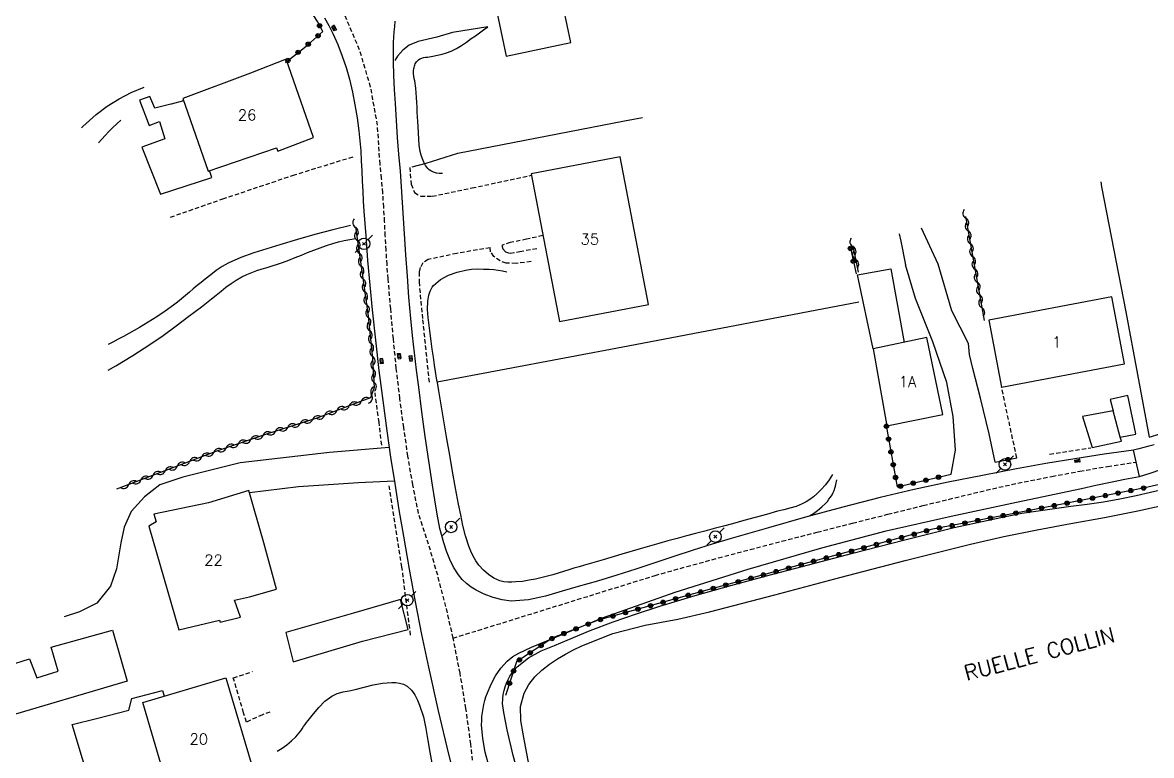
# Model space of a CAD drawing. Header units: millimetres. Extents: x 176000 to 177001, y 163000 to 164001.
# Drawn here: x 176596.7 to 176726.9, y 163298.6 to 163383.1 of the extents above; entities that cross this region are included whole.
import ezdxf
from ezdxf.enums import TextEntityAlignment as Align

# ---------------------------------------------------------------- set-up
doc = ezdxf.new("R2010")
doc.units = ezdxf.units.MM
doc.linetypes.add('DASHED', pattern=[0.75, 0.5, -0.25])
doc.layers.get('0').update_dxf_attribs({"linetype": 'CONTINUOUS'})
for name, color, linetype in [('W0001', 6, 'DASHED'), ('W0008', 7, 'CONTINUOUS'), ('W0014', 7, 'CONTINUOUS'), ('W0017', 7, 'CONTINUOUS'), ('W0071', 7, 'CONTINUOUS'), ('W0101', 7, 'CONTINUOUS'), ('W0104', 1, 'CONTINUOUS'), ('W0112', 1, 'DASHED'), ('W0211', 2, 'CONTINUOUS'), ('W0214', 2, 'CONTINUOUS'), ('W0300', 7, 'CONTINUOUS'), ('W0310', 3, 'CONTINUOUS'), ('W0323', 7, 'CONTINUOUS'), ('W0330', 7, 'CONTINUOUS'), ('W0401', 7, 'CONTINUOUS'), ('W0473', 7, 'CONTINUOUS'), ('W0989', 7, 'CONTINUOUS'), ('W0991', 7, 'CONTINUOUS')]:
    doc.layers.add(name, color=color, linetype=linetype)
doc.styles.get("Standard").update_dxf_attribs({"font": 'romans.shx', "width": 0.85})

# ---------------------------------------------------------------- blocks, each defined once
blk = doc.blocks.new('T473')
for p, q in [((-0.166667, 0.166667), (0.166667, -0.166667)), ((-0.166667, -0.166667), (0.166667, 0.166667)), ((0.500001, 0.500001), (1.000002, 1.000002)), ((-1.000002, -1.000002), (-0.500001, -0.500001))]:
    blk.add_line(p, q)
blk.add_ellipse((0, 0), major_axis=(0.471405, 0.471405), ratio=1, start_param=5.4977871438, end_param=11.780972451)
blk = doc.blocks.new('T401')
for p, q in [((-0.3, 0.3), (0, 0.3)), ((-0.3, -0.25), (-0.3, 0.3)), ((-0.3, 0.15), (0, 0.15)), ((-0.3, 0), (0, 0)), ((0, 0.3), (0, -0.25)), ((-0.3, -0.15), (0, -0.15)), ((-0.3, -0.25), (-0.3, -0.3)), ((-0.3, -0.3), (0, -0.3)), ((0, -0.3), (0, -0.25))]:
    blk.add_line(p, q)
blk = doc.blocks.new('t310o')
at = {"color": 0, "linetype": 'Continuous'}
for centre, start, end in [((-0.5, 0.38), 216.8699, 323.1304), ((0.5, -0.37), 36.8699, 143.1303)]:
    blk.add_arc(centre, 0.625, start, end, dxfattribs=at)
blk = doc.blocks.new('t323o')
at = {"color": 0, "linetype": 'Continuous'}
for radius in [0.25, 0.15]:
    blk.add_circle((0, 0), radius, dxfattribs=at)

msp = doc.modelspace()

# ---------------------------------------------------------------- linework, layer by layer
at = {"layer": 'W0001'}
for points in [[(176646.34, 163312.11), (176645.51, 163315.75), (176644.56, 163319.36), (176643.51, 163322.94), (176642.35, 163326.49), (176641.69, 163329.79), (176641.13, 163333.11), (176640.64, 163336.43), (176640.2, 163339.76), (176639.79, 163343.21), (176639.45, 163346.65), (176639.14, 163350.1), (176638.85, 163353.56), (176638.72, 163355.21), (176638.62, 163356.87), (176638.52, 163358.52), (176638.44, 163360.18), (176638.34, 163361.84), (176638.23, 163363.49), (176638.09, 163365.15), (176637.91, 163366.8), (176637.62, 163371.28), (176636.83, 163375.69), (176635.55, 163379.99), (176633.79, 163384.11)], [(176646.34, 163312.11), (176669.63, 163319.34), (176673.28, 163320.37), (176676.94, 163321.36), (176680.6, 163322.33), (176684.27, 163323.29), (176688.34, 163324.34), (176692.41, 163325.38), (176696.49, 163326.4), (176700.57, 163327.41), (176703.47, 163328.12), (176706.37, 163328.83), (176709.28, 163329.51), (176712.2, 163330.14), (176715.4, 163330.77), (176718.61, 163331.37), (176721.82, 163331.92), (176725.05, 163332.42)], [(176648.81, 163295.77), (176648.38, 163299.88), (176647.82, 163303.98), (176647.14, 163308.06), (176646.34, 163312.11)]]:
    msp.add_lwpolyline(points, dxfattribs=at)
at = {"layer": 'W0008'}
for points in [[(176631.49, 163383.68), (176632.01, 163382.79), (176632.48, 163381.87), (176633.05, 163380.59), (176633.55, 163379.27), (176633.99, 163377.94), (176634.38, 163376.59), (176634.73, 163375.12), (176635.02, 163373.64), (176635.26, 163372.15), (176635.46, 163370.65), (176635.58, 163369.49), (176635.68, 163368.34), (176635.75, 163367.18), (176635.81, 163366.01), (176635.86, 163364.85), (176635.91, 163363.69), (176635.97, 163362.53), (176636.04, 163361.38), (176636.26, 163358.52), (176636.48, 163355.67), (176636.73, 163352.82), (176637, 163349.97), (176637.37, 163346.48), (176637.78, 163343), (176638.22, 163339.51), (176638.68, 163336.03), (176639.13, 163332.99), (176639.6, 163329.95), (176640.09, 163326.91), (176640.61, 163323.87), (176641.28, 163320.08), (176641.98, 163316.3), (176642.71, 163312.52), (176643.5, 163308.75), (176644.62, 163303.72), (176645.82, 163298.72), (176647.06, 163293.72)], [(176640.27, 163365.98), (176640.09, 163367.94), (176639.94, 163369.89), (176639.8, 163371.85), (176639.68, 163373.8), (176639.59, 163375.41), (176639.51, 163377.01), (176639.46, 163378.62), (176639.46, 163380.23), (176639.48, 163380.84), (176639.51, 163381.45), (176639.55, 163382.06), (176639.6, 163382.67), (176639.65, 163383.28)], [(176724.82, 163333.79), (176721.43, 163333.32), (176718.06, 163332.81), (176714.69, 163332.25), (176711.32, 163331.64), (176707.38, 163330.89), (176703.44, 163330.09), (176699.52, 163329.24), (176695.61, 163328.32), (176691.29, 163327.23), (176686.99, 163326.07), (176682.7, 163324.85), (176678.42, 163323.61), (176676.21, 163322.94), (176674.01, 163322.24), (176671.81, 163321.51), (176669.62, 163320.78), (176667.42, 163320.06), (176665.22, 163319.36), (176663, 163318.69), (176660.78, 163318.08), (176658.91, 163317.53), (176657.01, 163316.95), (176655.05, 163316.51), (176653.05, 163316.39), (176651.98, 163316.52), (176650.94, 163316.78), (176649.94, 163317.17), (176648.99, 163317.64), (176648.42, 163318), (176647.89, 163318.42), (176647.4, 163318.89), (176646.96, 163319.41), (176646.4, 163320.28), (176645.95, 163321.2), (176645.58, 163322.16), (176645.25, 163323.12), (176644.81, 163324.76), (176644.49, 163326.42), (176644.24, 163328.08), (176643.98, 163329.74), (176643.54, 163332.56), (176643.12, 163335.39), (176642.74, 163338.22), (176642.4, 163341.05)], [(176725.49, 163330.77), (176724.82, 163333.79)], [(176650.44, 163297.42), (176650.05, 163298.96), (176649.75, 163300.52), (176649.63, 163302.11), (176649.64, 163302.58), (176649.67, 163303.05), (176649.72, 163303.52), (176649.79, 163303.98), (176649.88, 163304.44), (176650, 163304.9), (176650.13, 163305.35), (176650.29, 163305.79), (176650.72, 163306.79), (176651.23, 163307.75), (176651.84, 163308.65), (176652.58, 163309.46), (176653.21, 163309.98), (176653.92, 163310.38), (176654.65, 163310.73), (176655.38, 163311.05), (176663.57, 163314.45), (176671.93, 163317.4), (176680.37, 163320.05), (176688.86, 163322.53), (176696.29, 163324.48), (176703.78, 163326.19), (176711.3, 163327.78), (176718.8, 163329.38), (176720.47, 163329.74), (176722.14, 163330.09), (176723.82, 163330.44), (176725.49, 163330.77)]]:
    msp.add_lwpolyline(points, dxfattribs=at)
at = {"layer": 'W0014'}
msp.add_lwpolyline([(176642.4, 163341.05), (176642.13, 163343.03), (176641.88, 163345.02), (176641.65, 163347.01), (176641.45, 163348.99), (176641.24, 163351.44), (176641.06, 163353.88), (176640.9, 163356.32), (176640.74, 163358.77), (176640.62, 163360.57), (176640.5, 163362.37), (176640.38, 163364.18), (176640.27, 163365.98)], dxfattribs=at)
at = {"layer": 'W0017'}
for points in [[(176650.33, 163382.64), (176646.28, 163381.97), (176644.48, 163381.45), (176642.3, 163380.94), (176641.26, 163380.52), (176640.54, 163379.96), (176639.91, 163379.25), (176639.63, 163378.74)], [(176705.78, 163346.11), (176703.86, 163349.87), (176702.3, 163355.24), (176700.35, 163359.43)], [(176697.78, 163358.77), (176697.96, 163357.92), (176698.52, 163355.2)], [(176703.79, 163331.04), (176704.28, 163333.78), (176704, 163337.67), (176703.28, 163341.59), (176701.65, 163346.29), (176699.67, 163351.29), (176698.52, 163355.2)], [(176708.86, 163332.41), (176708.15, 163335.67), (176707.16, 163339.8), (176706.29, 163343.21), (176705.88, 163344.85), (176705.78, 163346.11)], [(176638.96, 163334.12), (176632.09, 163333.52), (176621.77, 163332.33), (176615.18, 163330.69), (176612.52, 163329.8), (176610.74, 163328.42), (176609.22, 163326.71), (176608.39, 163324.93), (176608, 163323.09), (176607.5, 163320.11), (176606.81, 163318.12), (176605.24, 163316.16), (176603.25, 163315.15), (176601.5, 163314.55)], [(176622.84, 163328.93), (176628.52, 163329.61), (176635.43, 163330.06), (176639.55, 163330.25)]]:
    msp.add_lwpolyline(points, dxfattribs=at)
at = {"layer": 'W0071'}
for points in [[(176727.18, 163334.41), (176726.59, 163334.25), (176726, 163334.09), (176725.41, 163333.94), (176724.82, 163333.79)], [(176725.49, 163330.77), (176726.74, 163331.16), (176727.98, 163331.57)]]:
    msp.add_lwpolyline(points, dxfattribs=at)
at = {"layer": 'W0101'}
for points in [[(176650.35, 163389.32), (176652.47, 163379.25), (176659.91, 163380.82), (176657.79, 163390.89)], [(176618.08, 163366), (176625.98, 163368.67), (176625.96, 163368.67), (176626.11, 163368.3), (176630.24, 163369.89), (176627.07, 163378.93), (176622.98, 163377.31), (176615.15, 163374.36)], [(176655.34, 163365.69), (176658.62, 163348.64), (176668.87, 163350.61), (176665.59, 163367.66)], [(176709.6, 163341.07), (176723.77, 163343.75), (176722.31, 163351.48), (176708.14, 163348.8)], [(176696.35, 163336.61), (176702.83, 163337.91), (176700.99, 163346.78), (176694.77, 163345.48)], [(176614.71, 163313.05), (176619.41, 163314.17), (176619.49, 163313.96), (176621.81, 163314.52), (176621.13, 163316.48), (176622.87, 163316.88), (176625.98, 163317.76), (176624.5, 163323.1), (176622.78, 163329.15), (176618.13, 163327.71), (176611.84, 163326.43), (176612.1, 163325.53), (176611.23, 163325.04)], [(176613.88, 163293.41), (176610.54, 163304.67), (176620.13, 163307.51), (176623.47, 163296.26)]]:
    msp.add_lwpolyline(points, close=True, dxfattribs=at)
at = {"layer": 'W0104'}
for points in [[(176615.24, 163374.1), (176613.81, 163373.72), (176613.8, 163373.73), (176611.93, 163373.25), (176611.37, 163374.61), (176610.18, 163374.2), (176611.27, 163371.25), (176612.49, 163371.72), (176613.08, 163369.73), (176610.43, 163368.77), (176612.61, 163363.32), (176618.51, 163365.27), (176618.25, 163366.06)], [(176694.79, 163345.48), (176692.97, 163354.01), (176696.82, 163354.72), (176698.35, 163346.23)], [(176725.08, 163335.67), (176724.16, 163340.11), (176722.12, 163339.64), (176722.46, 163338.35), (176718.91, 163337.67), (176720.05, 163334.09)], [(176723.29, 163335.28), (176722.46, 163338.35)], [(176720.05, 163334.09), (176723.41, 163334.82), (176723.29, 163335.28), (176725.07, 163335.66)], [(176613.88, 163293.41), (176611.8, 163292.82), (176610.86, 163296.06), (176608.48, 163295.49), (176607.7, 163294.76), (176604.78, 163294.21), (176602.4, 163302.16), (176605.23, 163302.85), (176608.94, 163303.79), (176609.3, 163305.13), (176612.82, 163306.08), (176613.03, 163305.4)]]:
    msp.add_lwpolyline(points, dxfattribs=at)
for points in [[(176640.29, 163316.57), (176634.84, 163314.98), (176627.05, 163312.74), (176627.89, 163309.39), (176635.87, 163311.77), (176641.16, 163313.11)], [(176608.76, 163307.14), (176594.18, 163302.83), (176592.41, 163302.24), (176591.53, 163304.91), (176593.46, 163305.49), (176593.45, 163305.49), (176592.6, 163308.18), (176597.47, 163309.71), (176598.33, 163307.51), (176600.78, 163308.3), (176599.98, 163311.07), (176607.07, 163313.02)]]:
    msp.add_lwpolyline(points, close=True, dxfattribs=at)
at = {"layer": 'W0112'}
for points in [[(176634.76, 163367.61), (176628.02, 163365.53), (176619.85, 163362.79), (176613.57, 163360.6)], [(176641.34, 163366.42), (176641.49, 163364.5), (176641.89, 163363.52), (176642.6, 163363.1), (176643.92, 163363.09), (176648.52, 163364.05), (176655.39, 163365.52)], [(176656.68, 163358.56), (176654.82, 163358.13), (176652.92, 163357.76), (176651.94, 163357.42), (176652.06, 163357.01), (176652.37, 163356.7), (176652.91, 163356.51), (176654.02, 163356.73), (176655.98, 163357.06)], [(176650.62, 163357.16), (176646.75, 163356.5), (176643.48, 163355.79), (176642.86, 163355.4), (176642.55, 163354.87), (176642.41, 163354.33), (176642.41, 163353.21), (176642.82, 163348.84), (176643.56, 163341.64)], [(176655.33, 163355.56), (176653.61, 163355.35), (176652.47, 163355.36), (176651.76, 163355.64), (176651.03, 163356.16), (176650.67, 163356.69), (176650.61, 163357.17)], [(176711.34, 163332.92), (176709.6, 163341.07)], [(176638.11, 163334.38), (176637.8, 163337), (176637.34, 163340.41)], [(176715.14, 163333.33), (176719.89, 163334.08)], [(176641.43, 163312.46), (176640.44, 163320.31), (176638.95, 163329.84)], [(176625.22, 163303.56), (176624.34, 163303.26), (176622.5, 163302.42), (176622.18, 163303.5), (176620.99, 163307.54), (176621.01, 163307.52), (176623.22, 163308.25)]]:
    msp.add_lwpolyline(points, dxfattribs=at)
at = {"layer": 'W0211'}
for points in [[(176645.1, 163365.71), (176644.75, 163365.71), (176644.41, 163365.77), (176644.08, 163365.87), (176643.77, 163366.02), (176643.59, 163366.14), (176643.43, 163366.29), (176643.29, 163366.46), (176643.17, 163366.63), (176642.96, 163367.01), (176642.79, 163367.42), (176642.66, 163367.83), (176642.55, 163368.25), (176642.42, 163368.97), (176642.37, 163369.7), (176642.34, 163370.43), (176642.3, 163371.15), (176642.27, 163371.71), (176642.23, 163372.26), (176642.21, 163372.81), (176642.18, 163373.36), (176642.15, 163373.91), (176642.12, 163374.47), (176642.09, 163375.02), (176642.05, 163375.57), (176642.01, 163375.85), (176641.97, 163376.13), (176641.91, 163376.4), (176641.86, 163376.68), (176641.82, 163376.96), (176641.79, 163377.25), (176641.79, 163377.54), (176641.82, 163377.83), (176641.85, 163377.96), (176641.89, 163378.1), (176641.93, 163378.23), (176641.98, 163378.36), (176642.05, 163378.49), (176642.13, 163378.61), (176642.22, 163378.72), (176642.33, 163378.82), (176642.52, 163378.95), (176642.73, 163379.04), (176642.94, 163379.1), (176643.16, 163379.13), (176643.38, 163379.16), (176643.59, 163379.18), (176643.8, 163379.21), (176644.01, 163379.26), (176644.53, 163379.38), (176645.06, 163379.5), (176645.59, 163379.64), (176646.1, 163379.83), (176646.72, 163380.14), (176647.3, 163380.5), (176647.87, 163380.89), (176648.43, 163381.28), (176648.91, 163381.61), (176649.39, 163381.94), (176649.86, 163382.29), (176650.33, 163382.64)], [(176605.45, 163369.26), (176606.21, 163370.11), (176606.64, 163370.57), (176607.09, 163371.02), (176607.55, 163371.45), (176608.02, 163371.87)], [(176606.55, 163343.01), (176607.44, 163343.52), (176609.42, 163344.73), (176611.37, 163345.99), (176612.89, 163347.03), (176614.38, 163348.13), (176615.85, 163349.24), (176617.32, 163350.35), (176617.9, 163350.78), (176618.46, 163351.24), (176619.02, 163351.69), (176619.57, 163352.15), (176620.14, 163352.6), (176620.73, 163353.03), (176621.33, 163353.43), (176621.96, 163353.79), (176622.53, 163354.07), (176623.11, 163354.31), (176623.7, 163354.52), (176624.3, 163354.71), (176624.9, 163354.89), (176625.49, 163355.07), (176626.09, 163355.25), (176626.68, 163355.46), (176627.4, 163355.73), (176628.12, 163356.02), (176628.84, 163356.31), (176629.56, 163356.6), (176630.28, 163356.89), (176631, 163357.16), (176631.73, 163357.42), (176632.47, 163357.65), (176633.12, 163357.83), (176633.77, 163357.99), (176634.43, 163358.12), (176635.1, 163358.23)], [(176690.1, 163330.97), (176689.71, 163330.37), (176689.27, 163329.8), (176688.8, 163329.26), (176688.29, 163328.76), (176687.9, 163328.42), (176687.48, 163328.11), (176687.04, 163327.83), (176686.58, 163327.59), (176685.9, 163327.31), (176685.19, 163327.11), (176684.48, 163326.93), (176683.77, 163326.74), (176682.48, 163326.37), (176681.18, 163326.02), (176679.87, 163325.67), (176678.57, 163325.31), (176677.51, 163325.03), (176676.44, 163324.74), (176675.38, 163324.46), (176674.31, 163324.18), (176673.25, 163323.9), (176672.18, 163323.61), (176671.12, 163323.32), (176670.06, 163323.03), (176667.91, 163322.42), (176665.78, 163321.79), (176663.64, 163321.16), (176661.5, 163320.54), (176660.89, 163320.35), (176660.28, 163320.17), (176659.67, 163319.97), (176659.06, 163319.78), (176658.45, 163319.6), (176657.84, 163319.42), (176657.22, 163319.25), (176656.6, 163319.1), (176655.85, 163318.93), (176655.1, 163318.78), (176654.34, 163318.66), (176653.57, 163318.6), (176653.12, 163318.57), (176652.66, 163318.56), (176652.19, 163318.59), (176651.74, 163318.71), (176651.04, 163319.03), (176650.41, 163319.46), (176649.83, 163319.96), (176649.32, 163320.51), (176648.95, 163321.02), (176648.64, 163321.57), (176648.39, 163322.13), (176648.17, 163322.71), (176647.77, 163323.9), (176647.47, 163325.11), (176647.22, 163326.33), (176646.97, 163327.55), (176646.6, 163329.43), (176646.27, 163331.32), (176645.95, 163333.22), (176645.63, 163335.11), (176645.39, 163336.49), (176645.16, 163337.87), (176644.92, 163339.25), (176644.69, 163340.63), (176644.56, 163341.37), (176644.43, 163342.12), (176644.31, 163342.86), (176644.19, 163343.61), (176644.06, 163344.52), (176643.92, 163345.44), (176643.8, 163346.36), (176643.7, 163347.27), (176643.58, 163348.18), (176643.45, 163349.1), (176643.37, 163350.03), (176643.42, 163350.97), (176643.46, 163351.21), (176643.5, 163351.45), (176643.54, 163351.69), (176643.61, 163351.92), (176643.69, 163352.16), (176643.79, 163352.39), (176643.92, 163352.61), (176644.08, 163352.81), (176644.88, 163353.5), (176645.81, 163353.99), (176646.79, 163354.32), (176647.76, 163354.58), (176648.45, 163354.69), (176649.14, 163354.72), (176649.83, 163354.7), (176650.51, 163354.67), (176651.02, 163354.63), (176651.52, 163354.57), (176652.02, 163354.49), (176652.52, 163354.39)], [(176653.54, 163297.6), (176653.27, 163298.58), (176653.02, 163299.56), (176652.79, 163300.54), (176652.59, 163301.53), (176652.38, 163302.52), (176652.17, 163303.53), (176652.05, 163304.57), (176652.12, 163305.61), (176652.22, 163306.06), (176652.34, 163306.49), (176652.5, 163306.91), (176652.68, 163307.33), (176652.9, 163307.72), (176653.14, 163308.1), (176653.42, 163308.46), (176653.72, 163308.8), (176655.02, 163309.85), (176656.5, 163310.64), (176658.02, 163311.26), (176659.51, 163311.88), (176662.13, 163312.99), (176664.8, 163313.98), (176667.49, 163314.91), (176670.19, 163315.8), (176674.27, 163317.04), (176678.37, 163318.19), (176682.49, 163319.28), (176686.61, 163320.36), (176692.44, 163321.9), (176698.28, 163323.43), (176704.14, 163324.87), (176710.04, 163326.16), (176711.92, 163326.51), (176713.8, 163326.81), (176715.69, 163327.07), (176717.58, 163327.32), (176719.47, 163327.57), (176721.35, 163327.85), (176723.23, 163328.17), (176725.1, 163328.56), (176728.43, 163329.34)], [(176626.03, 163299.05), (176626.61, 163299.41), (176627.17, 163299.81), (176627.71, 163300.25), (176628.21, 163300.72), (176628.41, 163300.94), (176628.59, 163301.17), (176628.76, 163301.41), (176628.93, 163301.66), (176629.09, 163301.9), (176629.26, 163302.15), (176629.43, 163302.39), (176629.61, 163302.62), (176630.23, 163303.36), (176630.85, 163304.12), (176631.54, 163304.83), (176632.34, 163305.42), (176632.98, 163305.72), (176633.67, 163305.9), (176634.36, 163306.04), (176635.04, 163306.18), (176636.07, 163306.44), (176637.12, 163306.72), (176638.18, 163306.92), (176639.27, 163306.99), (176639.72, 163306.97), (176640.17, 163306.92), (176640.62, 163306.8), (176641.04, 163306.58), (176641.54, 163306.11), (176641.93, 163305.55), (176642.23, 163304.96), (176642.48, 163304.36), (176642.93, 163303.04), (176643.21, 163301.67), (176643.43, 163300.3), (176643.67, 163298.95), (176643.9, 163297.7)]]:
    msp.add_lwpolyline(points, dxfattribs=at)
at = {"layer": 'W0214'}
for points in [[(176603.47, 163370.97), (176603.62, 163371.14), (176605.18, 163372.54), (176606.46, 163373.48), (176607.81, 163374.33), (176609.22, 163375.06), (176610.7, 163375.67)], [(176634.5, 163359.72), (176632.45, 163359.21), (176630.41, 163358.67), (176628.39, 163358.09), (176626.37, 163357.48), (176624.86, 163357.02), (176623.35, 163356.56), (176621.86, 163356.03), (176620.41, 163355.38), (176619.7, 163354.98), (176619.03, 163354.51), (176618.39, 163354.02), (176617.75, 163353.53), (176617.28, 163353.16), (176616.82, 163352.79), (176616.37, 163352.4), (176615.93, 163352.02), (176615.48, 163351.63), (176615.03, 163351.25), (176614.57, 163350.88), (176614.1, 163350.52), (176613.14, 163349.84), (176612.17, 163349.18), (176611.18, 163348.55), (176610.18, 163347.95), (176609.57, 163347.59), (176608.95, 163347.25), (176608.33, 163346.92), (176607.7, 163346.59), (176607.08, 163346.27), (176606.56, 163346)], [(176687.38, 163326.18), (176687.89, 163326.5), (176688.38, 163326.85), (176688.85, 163327.24), (176689.28, 163327.65), (176689.5, 163327.89), (176689.69, 163328.13), (176689.88, 163328.39), (176690.04, 163328.66), (176690.16, 163328.9), (176690.27, 163329.15), (176690.36, 163329.4), (176690.44, 163329.66), (176690.49, 163329.83), (176690.53, 163330.01), (176690.56, 163330.19), (176690.58, 163330.37)]]:
    msp.add_lwpolyline(points, dxfattribs=at)
at = {"layer": 'W0300'}
msp.add_lwpolyline([(176655.31, 163296.36), (176654.68, 163299.62), (176654.42, 163301.08), (176654.15, 163302.61), (176654.11, 163304.22), (176654.53, 163305.77), (176655.08, 163306.76), (176655.77, 163307.65), (176656.58, 163308.43), (176657.46, 163309.12), (176658.36, 163309.71), (176659.29, 163310.24), (176660.23, 163310.74), (176661.18, 163311.22), (176664.75, 163312.66), (176668.49, 163313.59), (176672.24, 163314.31), (176675.92, 163315.13), (176683.43, 163317.12), (176690.94, 163319.12), (176698.47, 163321.08), (176706.01, 163322.95), (176709.85, 163323.82), (176713.71, 163324.6), (176717.58, 163325.32), (176721.45, 163326.04), (176725.32, 163326.8), (176729.17, 163327.65)], dxfattribs=at)
at = {"layer": 'W0310'}
for points in [[(176705.43, 163360.74), (176707.57, 163348.76)], [(176635.07, 163359.56), (176636.05, 163352.85), (176636.54, 163349.24), (176637.05, 163344.37), (176637.24, 163341.04), (176636.81, 163339.83), (176635.64, 163339.4), (176630.73, 163337.53), (176624.93, 163335.68), (176619.15, 163333.71), (176607.52, 163329.3)], [(176692.43, 163357.38), (176693.06, 163354.35)]]:
    msp.add_lwpolyline(points, dxfattribs=at)
at = {"layer": 'W0323'}
for points in [[(176627, 163378.54), (176629.57, 163380.58), (176631.32, 163382.09), (176630.68, 163383.24), (176628.42, 163386.81), (176622.92, 163392.09), (176611.61, 163401.27), (176599, 163411.38), (176595.73, 163413.94), (176593.16, 163414.18), (176589.89, 163412.66), (176578.81, 163405.75), (176565.97, 163397.68), (176556.67, 163391.21)], [(176799.75, 163374.02), (176795.52, 163375.07), (176793.55, 163374.92), (176790.73, 163373.5), (176777.84, 163361.65), (176763.34, 163348.24), (176756.45, 163342.16), (176750.02, 163337.95), (176742.83, 163334.6), (176735.9, 163331.69), (176726.12, 163329.45), (176716.79, 163327.62), (176701.46, 163324.63), (176690.22, 163321.59), (176675.86, 163317.71), (176663.05, 163314.18), (176657.85, 163312.14), (176653.65, 163309.39), (176652.39, 163305.47)], [(176692.12, 163357.3), (176692.82, 163354.14)], [(176696.29, 163336.65), (176697.56, 163329.55), (176703.78, 163331.03)], [(176708.86, 163332.41), (176711.35, 163332.91), (176711.34, 163332.92)]]:
    msp.add_lwpolyline(points, dxfattribs=at)
at = {"layer": 'W0330'}
for points in [[(176726.61, 163335.31), (176734.24, 163337.59), (176748.42, 163344.2), (176761.8, 163354.47), (176776.16, 163367.13), (176783.47, 163373.73), (176785.28, 163375.55), (176785.47, 163377.12), (176784.64, 163379.43), (176782.84, 163380.95), (176780.06, 163382.48), (176771.77, 163388.51), (176757.37, 163399.5), (176743.26, 163409.12), (176729.81, 163417.22), (176716.84, 163424.99), (176709.15, 163428.44)], [(176641.61, 163366.49), (176643.23, 163366.9), (176646.89, 163368.05), (176666.09, 163371.79), (176668.2, 163372.2)], [(176721.03, 163364.77), (176721.13, 163364.2), (176723.94, 163349.77), (176726.61, 163335.3)], [(176693.13, 163350.89), (176666.52, 163345.79), (176644.51, 163341.65)]]:
    msp.add_lwpolyline(points, dxfattribs=at)

# ---------------------------------------------------------------- block references
at = {"layer": 'W0310'}
for p, rotation in [((176705.46, 163360.57), 280.0868385234914), ((176635.08, 163359.49), 278.2877441711532), ((176635.3, 163358), 278.2877441711532), ((176705.73, 163359.1), 280.0868385234914), ((176692.45, 163357.28), 281.6969539302862), ((176705.99, 163357.62), 280.0868385234914), ((176635.51, 163356.52), 278.2877441711532), ((176692.76, 163355.81), 281.6969539302862), ((176706.25, 163356.14), 280.0868385234914), ((176635.73, 163355.03), 278.2877441711532), ((176706.52, 163354.67), 280.0868385234914), ((176635.95, 163353.55), 278.2877441711532), ((176706.78, 163353.19), 280.0868385234914), ((176636.16, 163352.06), 277.7566714625803), ((176707.04, 163351.71), 280.0868385234914), ((176636.36, 163350.58), 277.7566714625803), ((176707.3, 163350.24), 280.0868385234914), ((176636.56, 163349.09), 276.0273856978676), ((176636.71, 163347.6), 276.0273856978676), ((176636.87, 163346.11), 276.0273856978676), ((176637.03, 163344.62), 276.0273856978676), ((176637.12, 163343.12), 273.2017803311026), ((176637.21, 163341.62), 273.2017803311026), ((176636.93, 163340.18), 250.4296583103654), ((176634.35, 163338.91), 200.8006851293042), ((176635.75, 163339.44), 199.9870620473041), ((176631.54, 163337.84), 200.8006851293042), ((176632.94, 163338.38), 200.8006851293042), ((176627.27, 163336.43), 197.7532782025237), ((176628.7, 163336.88), 197.7532782025237), ((176630.13, 163337.34), 197.7532782025237), ((176623, 163335.02), 198.808960100272), ((176624.42, 163335.5), 198.808960100272), ((176625.84, 163335.97), 197.7532782025237), ((176618.74, 163333.55), 200.7593317938746), ((176620.16, 163334.05), 198.808960100272), ((176621.58, 163334.54), 198.808960100272), ((176615.94, 163332.49), 200.7593317938746), ((176617.34, 163333.02), 200.7593317938746), ((176613.13, 163331.43), 200.7593317938746), ((176614.53, 163331.96), 200.7593317938746), ((176608.92, 163329.83), 200.7593317938746), ((176610.33, 163330.36), 200.7593317938746), ((176611.73, 163330.9), 200.7593317938746)]:
    msp.add_blockref('t310o', p, dxfattribs=dict(at, rotation=rotation))
at = {"layer": 'W0323'}
for p, rotation in [((176630.94, 163382.77), 118.652222967816), ((176630.77, 163381.62), 40.77072872289271), ((176628.46, 163379.7), 38.55879612032768), ((176629.63, 163380.64), 40.77072872289271), ((176627.29, 163378.77), 38.55879612032768), ((176692.17, 163357.07), 282.455752731307), ((176692.49, 163355.6), 282.455752731307), ((176696.31, 163336.55), 280.1891319962398), ((176696.57, 163335.07), 280.1891319962398), ((176696.84, 163333.59), 280.1891319962398), ((176710.33, 163332.71), 11.38519927689505), ((176697.1, 163332.12), 280.1891319962398), ((176697.37, 163330.64), 280.1891319962398), ((176699.4, 163329.99), 13.38169914100603), ((176700.86, 163330.33), 13.38169914100603), ((176702.32, 163330.68), 13.38169914100603), ((176697.94, 163329.64), 13.38169914100603), ((176723.03, 163328.84), 191.1102964193992), ((176724.5, 163329.13), 191.1102964193992), ((176725.97, 163329.42), 191.1102964193992), ((176715.67, 163327.4), 191.0257473928444), ((176717.14, 163327.68), 191.1102964193992), ((176718.61, 163327.97), 191.1102964193992), ((176720.09, 163328.26), 191.1102964193992), ((176721.56, 163328.55), 191.1102964193992), ((176709.78, 163326.25), 191.0257473928444), ((176711.25, 163326.54), 191.0257473928444), ((176712.72, 163326.82), 191.0257473928444), ((176714.2, 163327.11), 191.0257473928444), ((176702.42, 163324.82), 191.0257473928444), ((176703.89, 163325.1), 191.0257473928444), ((176705.36, 163325.39), 191.0257473928444), ((176706.84, 163325.68), 191.0257473928444), ((176708.31, 163325.96), 191.0257473928444), ((176698.06, 163323.71), 195.1463490479109), ((176699.51, 163324.1), 195.1463490479109), ((176700.95, 163324.49), 195.1463490479109), ((176692.27, 163322.14), 195.1463490479109), ((176693.72, 163322.53), 195.1463490479109), ((176695.16, 163322.92), 195.1463490479109), ((176696.61, 163323.32), 195.1463490479109), ((176687.92, 163320.97), 195.0970860006203), ((176689.37, 163321.36), 195.0970860006203), ((176690.82, 163321.75), 195.1463490479109), ((176683.58, 163319.79), 195.0970860006203), ((176685.03, 163320.19), 195.0970860006203), ((176686.48, 163320.58), 195.0970860006203), ((176677.79, 163318.23), 195.0970860006203), ((176679.23, 163318.62), 195.0970860006203), ((176680.68, 163319.01), 195.0970860006203), ((176682.13, 163319.4), 195.0970860006203), ((176673.45, 163317.05), 195.4386552970599), ((176674.89, 163317.44), 195.4386552970599), ((176676.34, 163317.84), 195.0970860006203), ((176669.11, 163315.85), 195.4386552970599), ((176670.55, 163316.25), 195.4386552970599), ((176672, 163316.65), 195.4386552970599), ((176664.77, 163314.65), 195.4386552970599), ((176666.22, 163315.05), 195.4386552970599), ((176667.66, 163315.45), 195.4386552970599), ((176660.52, 163313.18), 201.3980051508318), ((176661.92, 163313.73), 201.3980051508318), ((176663.32, 163314.25), 195.4386552970599), ((176657.74, 163312.06), 213.2402757549313), ((176659.12, 163312.64), 201.3980051508318), ((176655.23, 163310.42), 213.2402757549313), ((176656.49, 163311.24), 213.2402757549313), ((176653.98, 163309.6), 213.2402757549313), ((176653.31, 163308.33), 252.1597956925937), ((176652.85, 163306.9), 252.1597956925937)]:
    msp.add_blockref('t323o', p, dxfattribs=dict(at, rotation=rotation))
at = {"layer": 'W0401'}
for p, rotation in [((176632.48, 163382.43), 207.0945767869189), ((176640.27, 163344.67), 6.82343092520011), ((176641.6, 163344.41), 6.981099012000684), ((176637.94, 163344.04), 186.7284553235583), ((176718.32, 163332.7), 99.0365308339783)]:
    msp.add_blockref('T401', p, dxfattribs=dict(at, rotation=rotation))
at = {"layer": 'W0473'}
for p in [(176636.06, 163357.61), (176709.98, 163332.15), (176646.11, 163324.94), (176676.59, 163323.82), (176641.05, 163316.49)]:
    msp.add_blockref('T473', p, dxfattribs=at)

# ---------------------------------------------------------------- texts
at = {"layer": 'W0989'}
msp.add_text('RUELLE COLLIN  ', height=1.75, rotation=14.7879, dxfattribs=at).set_placement((176705.55, 163307.18))
at = {"layer": 'W0991'}
for s, p in [('26', (176622.58, 163372.47)), ('35', (176662.11, 163358.15)), ('1', (176715.95, 163346.28)), ('1A', (176698.74, 163341.7)), ('22', (176618.71, 163321.1)), ('20', (176617.01, 163300.46))]:
    msp.add_text(s, height=1.25, dxfattribs=at).set_placement(p, align=Align.MIDDLE_CENTER)

doc.saveas('drawing.dxf')
